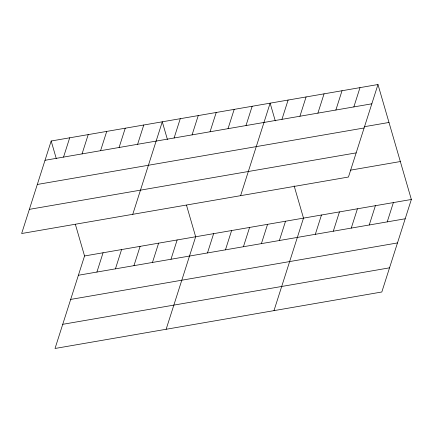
<?xml version="1.0" encoding="UTF-8"?>
<svg xmlns="http://www.w3.org/2000/svg" width="433" height="433" viewBox="0 0 433 433"><rect width="100%" height="100%" fill="white"/><g stroke="black" fill="none" stroke-linecap="round" stroke-linejoin="round"><path stroke-width="0.65" d="M51.175 141.006L21.65 233.522L348.451 177.032L377.977 84.522L51.175 141.006L56.317 158.711M63.537 157.098L69.691 137.808M82.053 153.899L88.213 134.603M100.575 150.695L106.729 131.405M119.091 147.496L125.251 128.2M75.369 224.354L84.549 255.968L55.023 348.478L381.825 291.994L411.35 199.478L377.977 84.522M96.911 272.059L103.065 252.764M137.613 144.292L143.767 125.002M132.763 214.313L162.288 121.803L167.425 139.507M115.427 268.855L121.586 249.565M174.104 137.986L180.263 118.696M133.949 265.656L140.103 246.366M192.079 134.88L198.238 115.589M152.465 262.458L158.624 243.162M210.054 131.773L216.208 112.483M170.986 259.253L177.14 239.963M228.029 128.666L234.183 109.376M166.137 329.275L195.662 236.759L186.482 205.145M245.998 125.559L252.158 106.269M207.477 252.948L213.637 233.652M240.607 195.673L270.132 103.162L275.269 120.867M225.452 249.841L231.612 230.545M281.948 119.346L288.107 100.055M243.427 246.734L249.581 227.439M299.923 116.239L306.082 96.949M261.402 243.627L267.556 224.332M317.898 113.132L324.052 93.842M279.377 240.521L285.531 221.225M335.873 110.025L342.027 90.735M273.981 310.634L303.506 218.118L294.142 185.876M353.848 106.919L360.002 87.628M315.321 234.307L321.481 215.012M333.296 231.2L339.456 211.905M351.271 228.094L357.425 208.798M369.246 224.987L375.4 205.691M387.221 221.88L393.375 202.584M45.016 160.297L371.817 103.812M364.359 126.712L388.991 122.458M37.308 184.463L364.11 127.973M29.363 209.356L356.164 152.871M350.411 170.174L400.336 161.541M84.549 255.968L411.35 199.478M78.389 275.258L405.191 218.773M70.682 299.42L397.483 242.935M62.736 324.317L389.538 267.832"/></g></svg>
